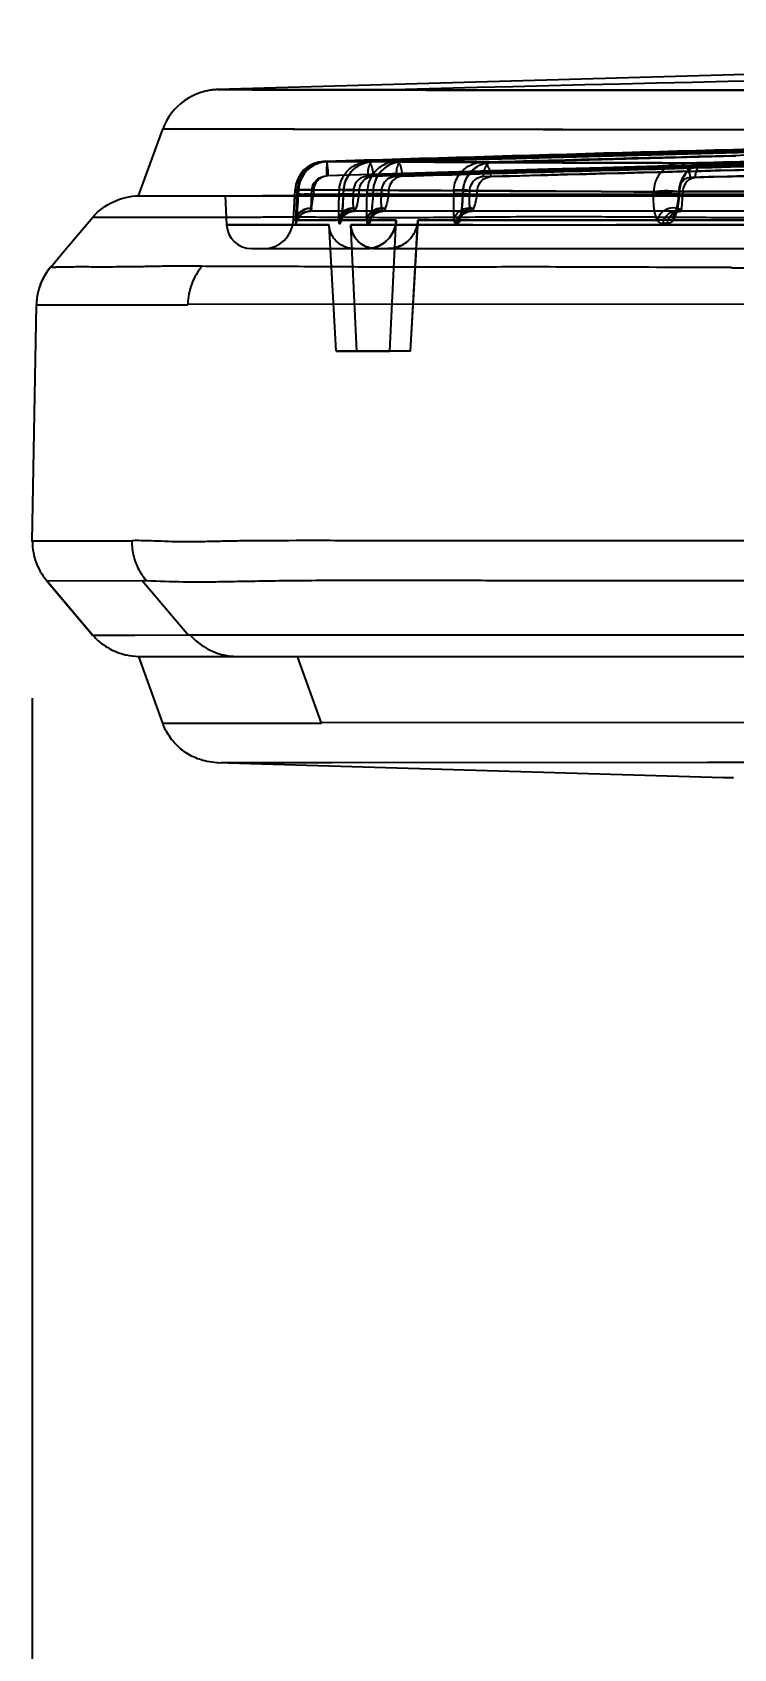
# Model space of a CAD drawing. Header units: millimetres. Extents: x 687 to 1107, y -116 to 478.
# Drawn here: x 924.93 to 927.74, y 371.65 to 378.12 of the extents above; entities that cross this region are included whole.
import ezdxf

# ---------------------------------------------------------------- set-up
doc = ezdxf.new("R2010")
doc.units = ezdxf.units.MM
doc.header["$LTSCALE"] = 0.1
doc.layers.add('DIM', color=3, linetype='Continuous')
doc.styles.get("Standard").update_dxf_attribs({"font": 'arial.ttf'})
doc.dimstyles.new('ISO-25', dxfattribs={"dimtxt": 2.5, "dimasz": 2.5, "dimexe": 1.25, "dimexo": 0.625, "dimtad": 1, "dimlfac": 5, "dimtxsty": 'Standard', "dimcen": 2.5, "dimadec": 0, "dimazin": 0, "dimtfac": 1, "dimtmove": 0, "dimatfit": 3, "dimfxl": 0, "dimarcsym": 0})

# ---------------------------------------------------------------- blocks, each defined once
blk = doc.blocks.new('*D59')
at = {"layer": 'Defpoints', "color": 0}
for p in [(924.9281, 376.0821), (964.4062, 376.0834), (964.4062, 366.3875)]:
    blk.add_point(p, dxfattribs=at)
at = {"layer": 'DIM', "color": 0, "lineweight": -2}
for p, q in [((924.9281, 375.4571), (924.9281, 365.1375)), ((964.4062, 375.4584), (964.4062, 365.1375)), ((927.4281, 366.3875), (961.9062, 366.3875))]:
    blk.add_line(p, q, dxfattribs=at)
at = {"layer": 'DIM', "color": 0}
for points in [[(927.4281, 366.8042), (927.4281, 365.9709), (924.9281, 366.3875)], [(961.9062, 366.8042), (961.9062, 365.9709), (964.4062, 366.3875)]]:
    blk.add_solid(points, dxfattribs=at)
at = {"layer": 'DIM', "color": 0, "insert": (944.6671, 368.289), "char_height": 2.5, "attachment_point": 5}
blk.add_mtext('197', dxfattribs=at)

msp = doc.modelspace()

# ---------------------------------------------------------------- linework, layer by layer
for p, q in [((926.0787, 377.8911), (925.6707, 377.8919)), ((926.166, 377.8909), (926.0787, 377.8911)), ((926.2771, 377.8907), (926.166, 377.8909)), ((925.3534, 377.4666), (925.4505, 377.7335)), ((928.2632, 377.6665), (926.0958, 377.6048)), ((926.0958, 377.6048), (926.0925, 377.6046)), ((926.0958, 377.6048), (926.0946, 377.6047)), ((926.2714, 377.6038), (926.0958, 377.6048)), ((926.0959, 377.6048), (926.1046, 377.6047)), ((926.109, 377.6047), (926.3834, 377.6032)), ((926.7273, 377.6011), (926.2896, 377.6037)), ((927.7432, 377.6263), (926.7653, 377.6009)), ((926.7655, 377.6009), (927.7434, 377.6264)), ((925.353, 377.4666), (926.1963, 377.4666)), ((925.3534, 377.4667), (925.6489, 377.4667)), ((925.3534, 377.4667), (925.679, 377.4667)), ((925.679, 377.4667), (925.8105, 377.4667)), ((925.6996, 377.4669), (925.7057, 377.3503)), ((925.8105, 377.4667), (927.8361, 377.4666)), ((963.4856, 377.4667), (925.8486, 377.4667)), ((925.9732, 377.3693), (925.9796, 377.4911)), ((925.9796, 377.4911), (925.9886, 377.4911)), ((925.9796, 377.4906), (926.1563, 377.4906)), ((925.9829, 377.3693), (925.9877, 377.4742)), ((925.992, 377.4762), (925.9855, 377.3693)), ((925.9877, 377.4742), (925.9886, 377.4911)), ((925.9877, 377.4741), (925.9886, 377.491)), ((925.9928, 377.4911), (925.9919, 377.4742)), ((926.2688, 377.491), (925.9928, 377.4895)), ((926.0459, 377.4731), (926.0426, 377.4166)), ((926.0456, 377.4166), (926.053, 377.4731)), ((926.0459, 377.4732), (926.0462, 377.4901)), ((926.0459, 377.4731), (940.3097, 377.4731)), ((926.0534, 377.49), (926.053, 377.4731)), ((926.053, 377.4731), (943.6161, 377.4731)), ((926.1563, 377.4901), (926.1555, 377.4742)), ((926.1733, 377.4742), (926.1742, 377.4901)), ((926.1734, 377.4742), (926.2128, 377.4731)), ((926.1737, 377.4742), (926.1746, 377.49)), ((926.1743, 377.49), (926.2134, 377.489)), ((926.1746, 377.49), (926.6148, 377.4874)), ((926.2134, 377.489), (926.2128, 377.4731)), ((926.236, 377.4731), (926.2363, 377.4891)), ((926.236, 377.4731), (942.5508, 377.4731)), ((926.2681, 377.4756), (926.2688, 377.4895)), ((926.2921, 377.4894), (926.2913, 377.4742)), ((926.2923, 377.4893), (926.2914, 377.4742)), ((926.2914, 377.4742), (926.326, 377.4731)), ((926.3265, 377.4883), (926.2923, 377.4893)), ((926.326, 377.4731), (926.3265, 377.4883)), ((926.3536, 377.4884), (926.3533, 377.4731)), ((926.6148, 377.4874), (926.6143, 377.4742)), ((926.6514, 377.4742), (926.6521, 377.4873)), ((926.6518, 377.4742), (926.6525, 377.4872)), ((926.677, 377.4731), (926.6518, 377.4742)), ((926.6525, 377.4872), (926.6775, 377.4862)), ((926.6736, 377.4755), (926.7082, 377.4731)), ((926.7084, 377.4864), (926.6753, 377.4887)), ((926.6775, 377.4862), (926.677, 377.4731)), ((926.7082, 377.4731), (926.7084, 377.4864)), ((927.5144, 377.4731), (927.5095, 377.4166)), ((927.5144, 377.483), (927.5144, 377.4731)), ((927.5153, 377.4843), (927.5148, 377.4742)), ((927.5175, 377.4742), (927.5148, 377.4742)), ((927.5148, 377.4742), (927.5323, 377.4731)), ((927.5327, 377.4832), (927.5153, 377.4843)), ((927.5153, 377.4843), (927.5181, 377.4842)), ((927.5181, 377.4842), (927.5175, 377.4742)), ((927.5271, 377.4166), (927.5323, 377.4731)), ((927.5323, 377.4731), (927.5327, 377.4832)), ((925.0582, 377.249), (925.1703, 377.3816)), ((943.5529, 377.4056), (926.0415, 377.4056)), ((926.0416, 377.4056), (926.0421, 377.4056)), ((926.0421, 377.4056), (926.0426, 377.4166)), ((926.2157, 377.4055), (926.2174, 377.4056)), ((927.5095, 377.4166), (927.5076, 377.4056)), ((927.5248, 377.4056), (927.5271, 377.4166)), ((927.7328, 377.3804), (927.8342, 377.3802)), ((925.7057, 377.3503), (926.116, 377.3508)), ((926.116, 377.3503), (925.7057, 377.3503)), ((926.1535, 377.3693), (925.9732, 377.3693)), ((925.9829, 377.3693), (925.9732, 377.3693)), ((925.9823, 377.3556), (925.9829, 377.3693)), ((925.983, 377.3556), (925.9823, 377.3556)), ((925.9855, 377.3693), (925.983, 377.3556)), ((925.9855, 377.3693), (926.2672, 377.3693)), ((926.1447, 376.8456), (926.116, 377.3504)), ((926.1447, 376.8455), (926.116, 377.3503)), ((926.156, 377.3556), (926.159, 377.3556)), ((926.3837, 377.3693), (926.1649, 377.3693)), ((926.2272, 376.8455), (926.203, 377.3505)), ((926.2272, 376.8456), (926.2031, 377.3503)), ((926.2031, 377.3503), (935.6619, 377.3503)), ((926.2748, 377.3556), (926.271, 377.3556)), ((926.2816, 377.3693), (926.3844, 377.3693)), ((926.3589, 376.8456), (926.3841, 377.3693)), ((926.3591, 376.8455), (926.3844, 377.3693)), ((926.4417, 376.8456), (926.4717, 377.3693)), ((926.4418, 376.8455), (926.4719, 377.3692)), ((926.6161, 377.3693), (926.4716, 377.3693)), ((926.472, 377.3692), (927.4293, 377.3691)), ((926.623, 377.3555), (926.6293, 377.3555)), ((929.7026, 377.3693), (926.6392, 377.3693)), ((927.4682, 377.3556), (927.4511, 377.3556)), ((927.4929, 377.3693), (931.466, 377.3693)), ((925.0017, 377.1822), (925.0582, 377.249)), ((925.8055, 377.2556), (926.2646, 377.2556)), ((926.3027, 377.2556), (935.669, 377.2556)), ((925.0016, 377.1821), (925.0018, 377.1825)), ((926.2695, 377.1819), (926.2608, 377.182)), ((924.9281, 376.0851), (924.9446, 377.0311)), ((924.9453, 377.0454), (924.9446, 377.0311)), ((924.9446, 377.0311), (925.0177, 377.0315)), ((924.9453, 377.0454), (924.9453, 377.0455)), ((925.0177, 377.0315), (925.5503, 377.0315)), ((929.9172, 377.0315), (925.5505, 377.0332)), ((926.4418, 376.8455), (926.1447, 376.8455)), ((926.1447, 376.8455), (926.3591, 376.8455)), ((925.3275, 376.0851), (924.9281, 376.0851)), ((927.8164, 376.0873), (927.2111, 376.0871)), ((924.9841, 375.9286), (924.9842, 375.9285)), ((924.9842, 375.9285), (924.9844, 375.9284)), ((924.9842, 375.9285), (925.1705, 375.7085)), ((924.9843, 375.9287), (925.171, 375.7083)), ((924.9844, 375.9284), (925.0269, 375.9263)), ((925.0269, 375.9263), (925.3681, 375.9277)), ((925.3681, 375.9277), (925.3842, 375.9278)), ((925.3681, 375.9277), (925.5526, 375.7092)), ((925.3388, 375.7086), (925.1705, 375.7085)), ((925.1705, 375.7085), (925.1705, 375.7085)), ((925.5526, 375.7092), (925.3388, 375.7086)), ((925.5605, 375.7094), (925.5524, 375.7094)), ((931.1512, 375.7096), (925.5604, 375.7096)), ((925.3524, 375.6246), (963.9821, 375.6246)), ((925.3524, 375.6245), (925.4497, 375.3572)), ((926.0857, 375.3572), (925.989, 375.6245)), ((925.4497, 375.3572), (925.5324, 375.3571)), ((925.5324, 375.3571), (926.0857, 375.3572)), ((928.7083, 375.3599), (926.0852, 375.3583)), ((925.6677, 375.1992), (925.6259, 375.2045)), ((925.6661, 375.1993), (927.695, 375.1399)), ((925.6677, 375.1992), (925.6834, 375.1993)), ((925.6834, 375.1993), (925.7304, 375.1994)), ((925.7304, 375.1994), (926.1255, 375.2001)), ((926.1255, 375.2001), (927.6298, 375.2017)), ((927.6298, 375.2017), (927.8418, 375.2018)), ((927.7345, 375.1388), (927.6949, 375.1399)), ((927.695, 375.1399), (927.7345, 375.1388))]:
    msp.add_line(p, q)
for points in [[(928.4894, 377.9726), (925.6695, 377.8919), (925.6675, 377.8918), (925.6648, 377.8917), (925.6615, 377.8915), (925.6577, 377.8913), (925.6536, 377.8909), (925.6492, 377.8904), (925.6446, 377.8898), (925.6399, 377.8891), (925.635, 377.8883), (925.63, 377.8873), (925.6249, 377.8862)], [(940.2184, 377.8694), (937.8725, 377.8479), (935.5239, 377.8173), (933.1728, 377.7778), (930.8192, 377.7291), (928.4632, 377.6715), (926.1046, 377.6047)], [(940.2459, 377.8695), (937.8974, 377.848), (935.5457, 377.8175), (933.191, 377.7779), (930.8333, 377.7292), (928.4726, 377.6715), (926.109, 377.6047)], [(940.5377, 377.8705), (938.3102, 377.8501), (936.0237, 377.8204), (933.6784, 377.7811), (931.2743, 377.732), (928.8113, 377.6729), (926.2896, 377.6037)], [(940.6991, 377.871), (938.5775, 377.8515), (936.3517, 377.8227), (934.0217, 377.7838), (931.5876, 377.7344), (929.0494, 377.6742), (926.407, 377.603)], [(941.6307, 377.8735), (939.5679, 377.8522), (937.3963, 377.8196), (935.1158, 377.7761), (932.7264, 377.7232), (930.2282, 377.6629), (927.6212, 377.5979)], [(926.109, 377.6047), (926.0914, 377.6028), (926.0742, 377.5983), (926.0578, 377.5912), (926.0427, 377.5819), (926.0291, 377.5704), (926.0173, 377.557), (926.0075, 377.5421), (926, 377.5259), (925.9951, 377.5087), (925.9928, 377.4911)], [(926.1046, 377.6047), (926.0952, 377.6041), (926.086, 377.6027), (926.0768, 377.6005), (926.0679, 377.5976)], [(926.2896, 377.6037), (926.2742, 377.6022), (926.2592, 377.5986), (926.2445, 377.593), (926.2306, 377.5854), (926.2177, 377.576), (926.206, 377.5649), (926.1957, 377.5522), (926.1872, 377.5381), (926.1806, 377.5228), (926.1762, 377.5067), (926.1742, 377.4901)], [(926.4071, 377.603), (926.3913, 377.6014), (926.3761, 377.5977), (926.3614, 377.5919), (926.3476, 377.5843), (926.3348, 377.5748), (926.3233, 377.5637), (926.3132, 377.5511), (926.3049, 377.5371), (926.2984, 377.522), (926.2942, 377.5059), (926.2921, 377.4894)], [(926.7654, 377.6009), (926.75, 377.5994), (926.7351, 377.5957), (926.7209, 377.5901), (926.7074, 377.5826), (926.6949, 377.5734), (926.6835, 377.5625), (926.6734, 377.55), (926.665, 377.536), (926.6585, 377.5207), (926.6542, 377.5043), (926.6521, 377.4873)], [(927.6212, 377.5979), (927.6071, 377.5965), (927.5932, 377.5929), (927.5799, 377.5874), (927.5673, 377.5799), (927.5555, 377.5706), (927.5448, 377.5597), (927.5354, 377.5471), (927.5276, 377.533), (927.5214, 377.5176), (927.5173, 377.5012), (927.5153, 377.4843)], [(925.9919, 377.4742), (925.991, 377.4583), (925.9902, 377.4428), (925.9893, 377.428), (925.9885, 377.4141), (925.9877, 377.4012), (925.9869, 377.3895), (925.9862, 377.3793), (925.9856, 377.3706)], [(926.1733, 377.4742), (926.1724, 377.4578), (926.1714, 377.4419), (926.1703, 377.4271), (926.1692, 377.4136), (926.168, 377.4014), (926.1669, 377.3908), (926.1659, 377.3818), (926.165, 377.3747)], [(926.2913, 377.4742), (926.2905, 377.4596), (926.2895, 377.4455), (926.2885, 377.4321), (926.2874, 377.4198), (926.2863, 377.4085), (926.2852, 377.3984), (926.2841, 377.3896), (926.2831, 377.3821), (926.2822, 377.3762)], [(926.6514, 377.4742), (926.6505, 377.4592), (926.6494, 377.4448), (926.6481, 377.4314), (926.6468, 377.4193), (926.6454, 377.4086), (926.6441, 377.3992), (926.6428, 377.3913), (926.6415, 377.3849), (926.6405, 377.3802)], [(927.5148, 377.4742), (927.5139, 377.462), (927.5125, 377.4503), (927.5109, 377.4394), (927.509, 377.4295), (927.5069, 377.4208), (927.5048, 377.4132), (927.5027, 377.4069), (927.5007, 377.4018), (927.4991, 377.3981), (927.4979, 377.3958)], [(925.9856, 377.3706), (925.9854, 377.3686), (925.9853, 377.3668), (925.9851, 377.3653), (925.9849, 377.364), (925.9848, 377.363), (925.9846, 377.3622), (925.9845, 377.3617), (925.9845, 377.3614), (925.9845, 377.3615), (925.9846, 377.3619), (925.9848, 377.3628), (925.9853, 377.3643), (925.986, 377.3665), (925.9872, 377.3694), (925.9887, 377.3728), (925.9907, 377.3764), (925.9932, 377.3801), (925.9961, 377.3839), (925.9993, 377.3875), (926.003, 377.391), (926.007, 377.3942), (926.0113, 377.397), (926.0159, 377.3995), (926.0208, 377.4016), (926.0259, 377.4033), (926.0311, 377.4045), (926.0365, 377.4053)], [(926.0198, 377.4015), (926.0251, 377.4033), (926.0305, 377.4046), (926.0361, 377.4053), (926.0416, 377.4056)], [(926.0365, 377.4053), (926.0393, 377.4055), (926.0421, 377.4056)], [(926.165, 377.3746), (926.1646, 377.3721), (926.1642, 377.3705), (926.164, 377.3696), (926.1641, 377.3698), (926.1644, 377.3709), (926.1654, 377.3731), (926.1672, 377.3765), (926.1697, 377.3806), (926.1732, 377.3851), (926.1775, 377.3896), (926.1823, 377.3936), (926.1877, 377.3973), (926.1937, 377.4004), (926.2004, 377.4029), (926.2077, 377.4047), (926.2157, 377.4055)], [(926.2822, 377.3762), (926.2818, 377.374), (926.2814, 377.3726), (926.2813, 377.3721), (926.2814, 377.3724), (926.2819, 377.3737), (926.283, 377.3759), (926.285, 377.3794), (926.2881, 377.3837), (926.2921, 377.3883), (926.2972, 377.3929), (926.3031, 377.397), (926.3097, 377.4004), (926.3171, 377.4032), (926.3252, 377.4049), (926.334, 377.4056)], [(926.6405, 377.3802), (926.64, 377.3784), (926.6398, 377.3777), (926.6399, 377.3779), (926.6404, 377.379), (926.6416, 377.3811), (926.6436, 377.3841), (926.6467, 377.3878), (926.651, 377.392), (926.6563, 377.396), (926.6627, 377.3997), (926.6701, 377.4027), (926.6783, 377.4047), (926.6875, 377.4056)], [(927.4979, 377.3958), (927.4975, 377.3952), (927.4983, 377.3961), (927.5004, 377.398), (927.5042, 377.4004), (927.5096, 377.4029), (927.5165, 377.4048), (927.5245, 377.4056)]]:
    msp.add_lwpolyline(points)
for centre, radius, start, end in [((925.6763, 377.652), 0.24, 91.74498, 160.04054), ((944.7351, -239.6211), 617.449, 90.4170255, 91.7289886), ((944.7194, -238.3424), 616.1704, 90.4180088, 91.7305396), ((926.0994, 377.4848), 0.12, 91.74921, 177.10724), ((925.5719, 406.8764), 29.4953, 270.26049, 270.46765), ((926.0415, 377.3456), 0.06, 89.8809, 170.40885), ((926.0422, 377.3456), 0.06, 90.12295, 170.40893), ((925.8056, 377.3556), 0.1, 182.9805, 269.90613), ((925.8534, 377.3756), 0.12, 269.92463, 356.98289), ((925.1848, 377.0267), 0.2403, 139.69213, 159.34781), ((925.1848, 377.0268), 0.2403, 139.60048, 159.21185), ((927.9776, 455.5365), 78.3574, 269.816426, 269.988306), ((925.1854, 377.0268), 0.2408, 172.27917, 175.54019), ((925.1854, 377.0267), 0.2408, 172.43657, 175.54259), ((925.1853, 377.0267), 0.2407, 165.88032, 172.43967), ((925.1854, 377.0268), 0.2408, 159.25294, 172.26646), ((925.1844, 377.0269), 0.2398, 159.36075, 165.86776), ((925.3624, 375.8847), 0.2611, 237.53639, 253.2635)]:
    msp.add_arc(centre, radius, start, end)
for points, knots in [([(926.277, 377.8907), (929.3414, 377.9675), (935.4713, 378.0827), (944.6676, 378.1402), (953.8638, 378.0826), (959.9937, 377.9675), (963.0581, 377.8907)], [0, 0, 0, 0, 0.25, 0.5, 0.75, 1, 1, 1, 1]), ([(925.669, 377.8919), (925.6695, 377.8919), (925.6714, 377.8919), (925.6759, 377.8919), (925.6833, 377.8919), (925.6991, 377.8918), (925.7262, 377.8918), (925.7894, 377.8917), (925.8978, 377.8914), (926.0257, 377.8912), (926.1515, 377.891), (926.2646, 377.8908), (926.3965, 377.8905), (926.5589, 377.8902), (926.769, 377.89), (926.9825, 377.8898), (927.1923, 377.8896), (927.3849, 377.8895), (927.6046, 377.8894), (927.958, 377.8893), (928.48, 377.8891), (929.1976, 377.889), (930.03, 377.8891), (930.963, 377.8892), (931.977, 377.8894), (933.4349, 377.8895), (934.9409, 377.8898), (936.4822, 377.89), (937.6646, 377.8902), (938.8564, 377.8903), (940.0552, 377.8901), (941.2604, 377.8898), (942.432, 377.8892), (943.5681, 377.8885), (944.3006, 377.8881), (944.667, 377.8881)], [0, 0, 0, 0, 0.000078, 0.000312, 0.000702, 0.001247, 0.002806, 0.004989, 0.011227, 0.019924, 0.025187, 0.031083, 0.037783, 0.046023, 0.056721, 0.070956, 0.07975, 0.089844, 0.10137, 0.114443, 0.145647, 0.183798, 0.227763, 0.277088, 0.331133, 0.387887, 0.507311, 0.568943, 0.631279, 0.694023, 0.75713, 0.820596, 0.884336, 0.942135, 1, 1, 1, 1]), ([(926.1046, 377.6047), (927.676, 377.6522), (930.8155, 377.7351), (935.5203, 377.8233), (938.6535, 377.858), (940.2184, 377.8694)], [0, 0, 0, 0, 0.334098, 0.667429, 1, 1, 1, 1]), ([(940.246, 377.8695), (938.6792, 377.8582), (935.5414, 377.8234), (930.829, 377.7352), (927.6836, 377.6522), (926.109, 377.6047)], [0, 0, 0, 0, 0.332429, 0.665762, 1, 1, 1, 1]), ([(940.4297, 377.8701), (938.7666, 377.858), (935.5302, 377.8204), (930.8107, 377.728), (927.7545, 377.6472), (926.2714, 377.6038)], [0, 0, 0, 0, 0.352331, 0.685663, 1, 1, 1, 1]), ([(944.6672, 377.8889), (944.5475, 377.8889), (944.3085, 377.8889), (943.9492, 377.8891), (943.5894, 377.8892), (943.2318, 377.8894), (942.8796, 377.8896), (942.5311, 377.8897), (942.1782, 377.8898), (941.8095, 377.89), (941.4135, 377.8901), (940.9786, 377.8901), (940.494, 377.8902), (939.9502, 377.8902), (939.338, 377.8903), (938.65, 377.8902), (937.88, 377.8902), (937.0192, 377.8901), (936.0581, 377.89), (935.0077, 377.8898), (933.9311, 377.8897), (932.9105, 377.8895), (932.004, 377.8893), (931.2123, 377.8892), (930.5123, 377.8891), (929.8847, 377.8891), (929.3199, 377.8891), (928.8125, 377.8891), (928.3564, 377.8892), (927.9442, 377.8893), (927.57, 377.8895), (927.233, 377.8896), (926.9363, 377.8898), (926.682, 377.8901), (926.4674, 377.8904), (926.3366, 377.8906), (926.277, 377.8907)], [0, 0, 0, 0, 0.019536, 0.038982, 0.058621, 0.078223, 0.09732, 0.11608, 0.135062, 0.154893, 0.176221, 0.199673, 0.22584, 0.25526, 0.288397, 0.325695, 0.367502, 0.413999, 0.466116, 0.524291, 0.585359, 0.641741, 0.690769, 0.733236, 0.770895, 0.804967, 0.835605, 0.86304, 0.887734, 0.910011, 0.930285, 0.948779, 0.964986, 0.978676, 0.99027, 1, 1, 1, 1]), ([(926.2896, 377.6037), (927.78, 377.6471), (930.8534, 377.728), (935.6028, 377.8207), (938.8619, 377.8584), (940.5377, 377.8705)], [0, 0, 0, 0, 0.313872, 0.647204, 1, 1, 1, 1]), ([(926.3834, 377.6032), (927.848, 377.6451), (930.8883, 377.7251), (935.6157, 377.8194), (938.8786, 377.8582), (940.5656, 377.8706)], [0, 0, 0, 0, 0.309886, 0.643216, 1, 1, 1, 1]), ([(940.6991, 377.871), (938.9966, 377.8587), (935.7059, 377.8199), (930.9419, 377.7251), (927.8806, 377.6449), (926.4071, 377.603)], [0, 0, 0, 0, 0.357311, 0.690642, 1, 1, 1, 1]), ([(940.9297, 377.8716), (939.197, 377.8587), (935.886, 377.8165), (931.152, 377.7167), (928.1507, 377.6388), (926.7273, 377.6011)], [0, 0, 0, 0, 0.365951, 0.699282, 1, 1, 1, 1]), ([(927.5179, 377.5981), (927.8904, 377.6075), (928.6359, 377.6262), (929.7986, 377.6555), (931.0064, 377.6856), (932.3041, 377.7173), (933.6473, 377.7487), (935.081, 377.78), (936.5605, 377.8091), (938.1308, 377.8357), (939.7465, 377.8577), (940.8538, 377.8686), (941.4075, 377.873)], [0, 0, 0, 0, 0.08048, 0.161025, 0.251157, 0.341392, 0.441323, 0.541288, 0.651081, 0.760873, 0.880434, 1, 1, 1, 1]), ([(941.6309, 377.8735), (941.0693, 377.8692), (939.9463, 377.8583), (938.3091, 377.8361), (936.7191, 377.8093), (935.2238, 377.78), (933.7761, 377.7484), (932.4229, 377.7169), (931.1172, 377.6852), (929.9051, 377.6551), (928.74, 377.6259), (927.9943, 377.6073), (927.6216, 377.598)], [0, 0, 0, 0, 0.120226, 0.240446, 0.350569, 0.460687, 0.560657, 0.660585, 0.75049, 0.840289, 0.920178, 1, 1, 1, 1]), ([(940.5178, 377.8127), (938.9346, 377.8004), (935.7682, 377.7642), (931.0188, 377.6753), (927.853, 377.5929), (926.2701, 377.5459)], [0, 0, 0, 0, 0.333299, 0.666632, 1, 1, 1, 1]), ([(926.294, 377.5459), (927.8664, 377.592), (931.0117, 377.6755), (935.7305, 377.7633), (938.8768, 377.8007), (940.4501, 377.8122)], [0, 0, 0, 0, 0.33331, 0.666643, 1, 1, 1, 1]), ([(926.3838, 377.5451), (927.9713, 377.5902), (931.1464, 377.6745), (935.9097, 377.7621), (939.0852, 377.8016), (940.673, 377.8131)], [0, 0, 0, 0, 0.333376, 0.666709, 1, 1, 1, 1]), ([(940.5914, 377.8128), (939.0154, 377.7998), (935.8635, 377.7628), (931.1364, 377.6736), (927.9856, 377.5919), (926.4104, 377.5454)], [0, 0, 0, 0, 0.333361, 0.666693, 1, 1, 1, 1]), ([(941.0767, 377.8146), (939.54, 377.8023), (936.4093, 377.7649), (931.6279, 377.6673), (928.3832, 377.5879), (926.7323, 377.5433)], [0, 0, 0, 0, 0.321332, 0.654668, 1, 1, 1, 1]), ([(926.7633, 377.5436), (928.3972, 377.5881), (931.609, 377.6674), (936.3428, 377.7644), (939.4428, 377.8017), (940.9647, 377.814)], [0, 0, 0, 0, 0.34523, 0.678556, 1, 1, 1, 1]), ([(941.4504, 377.8153), (939.9581, 377.8018), (936.9226, 377.7626), (932.2931, 377.659), (929.1558, 377.5826), (927.5615, 377.5405)], [0, 0, 0, 0, 0.322266, 0.655589, 1, 1, 1, 1]), ([(927.5801, 377.5403), (929.1888, 377.5826), (932.3539, 377.6593), (937.0232, 377.7633), (940.0842, 377.8025), (941.5885, 377.8158)], [0, 0, 0, 0, 0.344551, 0.677897, 1, 1, 1, 1]), ([(935.6664, 377.7319), (935.5253, 377.7319), (934.6185, 377.7317), (933.3465, 377.7315), (931.8667, 377.7314), (930.5485, 377.7311), (929.3484, 377.731), (928.2951, 377.7311), (927.7615, 377.7312), (927.4007, 377.7314), (927.177, 377.7315), (926.9814, 377.7316), (926.7689, 377.7318), (926.5531, 377.732), (926.3414, 377.7322), (926.1783, 377.7325), (926.0461, 377.7328), (925.933, 377.733), (925.8073, 377.7332), (925.6795, 377.7334), (925.5711, 377.7337), (925.5079, 377.7338), (925.4808, 377.7339), (925.465, 377.7339), (925.4576, 377.7339), (925.4532, 377.7339), (925.4512, 377.7339), (925.4507, 377.7339)], [0, 0, 0, 0, 0.041433, 0.266299, 0.373546, 0.475987, 0.653428, 0.725969, 0.785302, 0.810109, 0.831931, 0.850995, 0.867566, 0.894325, 0.914364, 0.929748, 0.942222, 0.953184, 0.962963, 0.979128, 0.990725, 0.994785, 0.997682, 0.998696, 0.99942, 0.999854, 1, 1, 1, 1]), ([(944.6674, 377.731), (944.2984, 377.7311), (943.5603, 377.7314), (942.4156, 377.7321), (941.235, 377.7324), (940.0204, 377.7324), (938.8113, 377.7324), (937.6084, 377.7322), (936.4142, 377.7321), (934.8578, 377.7318), (933.3353, 377.7316), (931.8584, 377.7314), (930.8259, 377.7312), (929.8738, 377.7311), (929.1418, 377.7311), (928.6106, 377.7311), (928.162, 377.7312), (927.6835, 377.7313), (927.2018, 377.7315), (926.8304, 377.7318), (926.5487, 377.732), (926.3358, 377.7323), (926.1716, 377.7326), (926.0386, 377.7328), (925.9249, 377.7331), (925.8244, 377.7333), (925.7358, 377.7334), (925.6593, 377.7336), (925.595, 377.7337), (925.5494, 377.7338), (925.5194, 377.7339), (925.5019, 377.7339), (925.487, 377.7339), (925.4749, 377.734), (925.4664, 377.734), (925.4609, 377.734), (925.4577, 377.734), (925.4552, 377.734), (925.4532, 377.734), (925.4519, 377.734), (925.4512, 377.734), (925.4509, 377.734)], [0, 0, 0, 0, 0.057607, 0.115228, 0.178703, 0.241924, 0.304839, 0.367458, 0.429728, 0.491263, 0.61044, 0.667409, 0.721845, 0.771629, 0.816039, 0.836117, 0.854566, 0.886075, 0.910809, 0.929771, 0.94406, 0.954784, 0.963015, 0.969685, 0.975546, 0.98077, 0.985379, 0.989366, 0.992719, 0.995425, 0.996484, 0.997396, 0.998166, 0.998796, 0.999291, 0.999489, 0.999655, 0.999788, 0.99989, 0.99996, 1, 1, 1, 1]), ([(926.1046, 377.6047), (926.085, 377.6041), (926.0456, 377.5925), (926.0021, 377.5499), (925.9896, 377.5107), (925.9886, 377.4911)], [0, 0, 0, 0, 0.333826, 0.665004, 1, 1, 1, 1]), ([(925.9928, 377.491), (925.9938, 377.5108), (926.0064, 377.5501), (926.0501, 377.5926), (926.0895, 377.6041), (926.109, 377.6047)], [0, 0, 0, 0, 0.335478, 0.66899, 1, 1, 1, 1]), ([(926.1046, 377.6047), (926.1074, 377.6048), (926.1073, 377.5898), (926.1111, 377.5749), (926.1113, 377.5566), (926.1116, 377.5469)], [0, 0, 0, 0, 0.14072, 0.502851, 1, 1, 1, 1]), ([(926.109, 377.6047), (926.1062, 377.6046), (926.1073, 377.5897), (926.1044, 377.5747), (926.1052, 377.5565), (926.1055, 377.5468)], [0, 0, 0, 0, 0.14135, 0.502247, 1, 1, 1, 1]), ([(926.1563, 377.4901), (926.1573, 377.5099), (926.1696, 377.5492), (926.213, 377.5916), (926.2521, 377.6032), (926.2714, 377.6038)], [0, 0, 0, 0, 0.337435, 0.669841, 1, 1, 1, 1]), ([(926.1743, 377.49), (926.1753, 377.5095), (926.1872, 377.5485), (926.2303, 377.5916), (926.2699, 377.6031), (926.2896, 377.6037)], [0, 0, 0, 0, 0.331807, 0.664162, 1, 1, 1, 1]), ([(926.3834, 377.6032), (926.3639, 377.6026), (926.3248, 377.5907), (926.2817, 377.5481), (926.2698, 377.509), (926.2688, 377.4895)], [0, 0, 0, 0, 0.333042, 0.666255, 1, 1, 1, 1]), ([(926.2896, 377.6037), (926.2854, 377.6036), (926.2764, 377.5929), (926.2717, 377.5729), (926.2701, 377.5556), (926.2702, 377.5459)], [0, 0, 0, 0, 0.19973, 0.546861, 1, 1, 1, 1]), ([(926.2939, 377.5459), (926.2935, 377.5558), (926.2911, 377.5734), (926.2853, 377.5935), (926.2757, 377.6039), (926.2714, 377.6038)], [0, 0, 0, 0, 0.455977, 0.80281, 1, 1, 1, 1]), ([(926.4072, 377.603), (926.3878, 377.6025), (926.3483, 377.5911), (926.3052, 377.5481), (926.2933, 377.5088), (926.2923, 377.4893)], [0, 0, 0, 0, 0.330731, 0.667368, 1, 1, 1, 1]), ([(926.4103, 377.5454), (926.4099, 377.5551), (926.4073, 377.5724), (926.3999, 377.5935), (926.3885, 377.6033), (926.3834, 377.6032)], [0, 0, 0, 0, 0.43062, 0.770148, 1, 1, 1, 1]), ([(926.4071, 377.603), (926.4022, 377.6029), (926.3914, 377.5933), (926.385, 377.5722), (926.3836, 377.5548), (926.3839, 377.5451)], [0, 0, 0, 0, 0.221124, 0.562204, 1, 1, 1, 1]), ([(926.4072, 377.603), (926.433, 377.6029), (926.4875, 377.6025), (926.5746, 377.602), (926.6729, 377.6014), (926.7857, 377.6008), (926.9194, 377.6001), (927.0817, 377.5994), (927.2403, 377.5988), (927.3898, 377.5984), (927.4736, 377.5982), (927.5179, 377.5981)], [0, 0, 0, 0, 0.069785, 0.147062, 0.235309, 0.335321, 0.451742, 0.596301, 0.773802, 0.880168, 1, 1, 1, 1]), ([(926.6146, 377.4874), (926.6156, 377.5073), (926.6271, 377.5467), (926.67, 377.5889), (926.7083, 377.6007), (926.7273, 377.6011)], [0, 0, 0, 0, 0.342655, 0.672548, 1, 1, 1, 1]), ([(926.6525, 377.4872), (926.6535, 377.5063), (926.6652, 377.5448), (926.7065, 377.5887), (926.746, 377.6004), (926.7655, 377.6009)], [0, 0, 0, 0, 0.329281, 0.663642, 1, 1, 1, 1]), ([(926.7273, 377.6011), (926.7334, 377.6013), (926.7473, 377.594), (926.7592, 377.5721), (926.7627, 377.5538), (926.7631, 377.5435)], [0, 0, 0, 0, 0.24983, 0.577038, 1, 1, 1, 1]), ([(926.7655, 377.6009), (926.7593, 377.6008), (926.7456, 377.5929), (926.7351, 377.5708), (926.7325, 377.553), (926.7325, 377.5433)], [0, 0, 0, 0, 0.259004, 0.592803, 1, 1, 1, 1]), ([(929.7409, 377.5964), (929.6232, 377.5964), (929.3961, 377.5964), (929.0621, 377.5965), (928.7489, 377.5967), (928.3826, 377.5969), (928.0555, 377.5972), (927.7654, 377.5976), (927.54, 377.5981), (927.3081, 377.5986), (927.1066, 377.5993), (926.9773, 377.5998), (926.8993, 377.6002), (926.8299, 377.6006), (926.7863, 377.6008), (926.7655, 377.6009)], [0, 0, 0, 0, 0.11862, 0.228981, 0.33683, 0.434337, 0.598394, 0.666618, 0.726803, 0.82566, 0.900435, 0.930008, 0.955992, 0.979089, 1, 1, 1, 1]), ([(927.5179, 377.5981), (927.5041, 377.5978), (927.4766, 377.5904), (927.4429, 377.564), (927.4201, 377.5262), (927.4148, 377.4964), (927.4145, 377.4813)], [0, 0, 0, 0, 0.24165, 0.481712, 0.735457, 1, 1, 1, 1]), ([(927.5613, 377.5405), (927.5609, 377.5503), (927.557, 377.5687), (927.5421, 377.5912), (927.5256, 377.5982), (927.5179, 377.5981)], [0, 0, 0, 0, 0.374702, 0.703471, 1, 1, 1, 1]), ([(927.6216, 377.5979), (927.604, 377.5975), (927.5671, 377.5854), (927.5293, 377.5416), (927.5191, 377.5035), (927.5181, 377.4843)], [0, 0, 0, 0, 0.316573, 0.654802, 1, 1, 1, 1]), ([(927.6216, 377.5979), (927.6144, 377.5979), (927.5988, 377.5914), (927.584, 377.5692), (927.5804, 377.5504), (927.5803, 377.5402)], [0, 0, 0, 0, 0.279153, 0.603544, 1, 1, 1, 1]), ([(927.6216, 377.598), (927.8403, 377.5975), (928.3422, 377.5969), (929.2201, 377.5964), (930.2871, 377.5964), (931.0711, 377.5966), (931.479, 377.5967)], [0, 0, 0, 0, 0.170114, 0.390298, 0.682754, 1, 1, 1, 1]), ([(926.046, 377.4894), (926.0476, 377.4997), (926.054, 377.5195), (926.0762, 377.5412), (926.0958, 377.5463), (926.1055, 377.5468)], [0, 0, 0, 0, 0.350663, 0.67397, 1, 1, 1, 1]), ([(926.1117, 377.5469), (926.1018, 377.5461), (926.0822, 377.5411), (926.0598, 377.5192), (926.0544, 377.4991), (926.0532, 377.4888)], [0, 0, 0, 0, 0.331102, 0.650322, 1, 1, 1, 1]), ([(926.2701, 377.5459), (926.2604, 377.545), (926.2411, 377.5397), (926.2194, 377.5178), (926.2141, 377.4981), (926.2131, 377.488)], [0, 0, 0, 0, 0.332358, 0.653863, 1, 1, 1, 1]), ([(926.2362, 377.4877), (926.2373, 377.4981), (926.2426, 377.518), (926.2646, 377.5402), (926.2842, 377.5452), (926.294, 377.5459)], [0, 0, 0, 0, 0.348904, 0.667502, 1, 1, 1, 1]), ([(926.3262, 377.4874), (926.3272, 377.4976), (926.3326, 377.5174), (926.3544, 377.5395), (926.374, 377.5445), (926.3838, 377.5451)], [0, 0, 0, 0, 0.345869, 0.667872, 1, 1, 1, 1]), ([(926.4104, 377.5454), (926.4007, 377.5446), (926.3813, 377.5394), (926.3597, 377.5172), (926.3546, 377.4974), (926.3535, 377.4871)], [0, 0, 0, 0, 0.330373, 0.650888, 1, 1, 1, 1]), ([(926.7323, 377.5433), (926.7227, 377.5424), (926.7036, 377.5369), (926.6831, 377.5147), (926.678, 377.4953), (926.6772, 377.4855)], [0, 0, 0, 0, 0.332895, 0.658162, 1, 1, 1, 1]), ([(926.7083, 377.4852), (926.7091, 377.4951), (926.714, 377.5146), (926.7345, 377.5371), (926.7536, 377.5426), (926.7633, 377.5436)], [0, 0, 0, 0, 0.344915, 0.665923, 1, 1, 1, 1]), ([(927.5615, 377.5405), (927.5531, 377.5396), (927.5358, 377.5337), (927.5188, 377.5109), (927.515, 377.4922), (927.5144, 377.4824)], [0, 0, 0, 0, 0.311923, 0.636676, 1, 1, 1, 1]), ([(927.5325, 377.4826), (927.5333, 377.4924), (927.5375, 377.511), (927.5546, 377.5334), (927.5718, 377.5394), (927.5801, 377.5403)], [0, 0, 0, 0, 0.364328, 0.689681, 1, 1, 1, 1]), ([(925.9877, 377.4742), (925.9887, 377.4769), (926.0036, 377.4724), (926.0217, 377.4761), (926.0418, 377.4737), (926.053, 377.4731)], [0, 0, 0, 0, 0.135533, 0.488316, 1, 1, 1, 1]), ([(925.9886, 377.4911), (925.9894, 377.4938), (926.0048, 377.4892), (926.0223, 377.493), (926.0425, 377.4906), (926.0534, 377.49)], [0, 0, 0, 0, 0.133609, 0.495829, 1, 1, 1, 1]), ([(925.9919, 377.4742), (925.9911, 377.4762), (926.0068, 377.4725), (926.0183, 377.4756), (926.0365, 377.4736), (926.0459, 377.4732)], [0, 0, 0, 0, 0.122389, 0.47803, 1, 1, 1, 1]), ([(926.0462, 377.4901), (926.0372, 377.4905), (926.0195, 377.4924), (926.0082, 377.4893), (925.992, 377.4933), (925.9928, 377.491)], [0, 0, 0, 0, 0.502236, 0.867162, 1, 1, 1, 1]), ([(926.1555, 377.4742), (926.1548, 377.4607), (926.1538, 377.4352), (926.153, 377.4002), (926.1531, 377.3787), (926.1535, 377.3693)], [0, 0, 0, 0, 0.384724, 0.730953, 1, 1, 1, 1]), ([(926.1555, 377.4742), (926.1573, 377.4759), (926.1671, 377.4744), (926.1832, 377.4761), (926.2081, 377.4746), (926.2264, 377.4738), (926.236, 377.4731)], [0, 0, 0, 0, 0.092513, 0.315244, 0.640593, 1, 1, 1, 1]), ([(926.2363, 377.4891), (926.2275, 377.4897), (926.2104, 377.4905), (926.1862, 377.492), (926.1693, 377.4903), (926.1584, 377.492), (926.1563, 377.4901)], [0, 0, 0, 0, 0.329281, 0.645763, 0.892226, 1, 1, 1, 1]), ([(926.1649, 377.3693), (926.1662, 377.3786), (926.1685, 377.4), (926.1714, 377.435), (926.173, 377.4607), (926.1737, 377.4742)], [0, 0, 0, 0, 0.267464, 0.614621, 1, 1, 1, 1]), ([(926.2128, 377.4731), (926.2122, 377.4659), (926.2112, 377.4522), (926.2113, 377.4334), (926.2122, 377.4218), (926.2132, 377.4166)], [0, 0, 0, 0, 0.385777, 0.723359, 1, 1, 1, 1]), ([(926.2244, 377.4166), (926.2264, 377.4216), (926.2295, 377.4332), (926.2332, 377.4521), (926.2351, 377.4659), (926.236, 377.4731)], [0, 0, 0, 0, 0.276893, 0.622969, 1, 1, 1, 1]), ([(926.2672, 377.3693), (926.2666, 377.3787), (926.2661, 377.4004), (926.2665, 377.4358), (926.2675, 377.4618), (926.2681, 377.4756)], [0, 0, 0, 0, 0.267562, 0.610726, 1, 1, 1, 1]), ([(926.3533, 377.4731), (926.3443, 377.4738), (926.3264, 377.4747), (926.3008, 377.4762), (926.2824, 377.4745), (926.2705, 377.4763), (926.2681, 377.4742)], [0, 0, 0, 0, 0.318246, 0.633111, 0.885477, 1, 1, 1, 1]), ([(926.2688, 377.4895), (926.271, 377.4912), (926.2813, 377.4901), (926.299, 377.4915), (926.3249, 377.4901), (926.3438, 377.4892), (926.3536, 377.4884)], [0, 0, 0, 0, 0.098535, 0.326202, 0.652256, 1, 1, 1, 1]), ([(926.2914, 377.4742), (926.2908, 377.461), (926.2891, 377.4358), (926.286, 377.4008), (926.2832, 377.379), (926.2816, 377.3693)], [0, 0, 0, 0, 0.374918, 0.720481, 1, 1, 1, 1]), ([(927.4144, 377.4813), (927.2751, 377.4827), (927.0381, 377.4851), (926.7275, 377.4871), (926.4928, 377.4879), (926.3557, 377.4888), (926.2923, 377.4893)], [0, 0, 0, 0, 0.372534, 0.633603, 0.830444, 1, 1, 1, 1]), ([(926.3276, 377.4166), (926.3263, 377.4219), (926.3249, 377.4335), (926.3245, 377.4524), (926.3254, 377.4659), (926.326, 377.4731)], [0, 0, 0, 0, 0.285021, 0.617345, 1, 1, 1, 1]), ([(926.3533, 377.4731), (926.3523, 377.4658), (926.3505, 377.4522), (926.3465, 377.4333), (926.3429, 377.4218), (926.3406, 377.4166)], [0, 0, 0, 0, 0.382736, 0.706095, 1, 1, 1, 1]), ([(926.6143, 377.4742), (926.6137, 377.4609), (926.613, 377.4359), (926.6133, 377.4009), (926.6149, 377.3792), (926.6161, 377.3693)], [0, 0, 0, 0, 0.379613, 0.714654, 1, 1, 1, 1]), ([(926.6141, 377.4742), (926.6169, 377.4759), (926.6279, 377.4755), (926.6473, 377.4767), (926.6641, 377.4759), (926.6736, 377.4755)], [0, 0, 0, 0, 0.165283, 0.519795, 1, 1, 1, 1]), ([(926.6753, 377.4887), (926.6658, 377.4891), (926.6488, 377.49), (926.6292, 377.4886), (926.6176, 377.4893), (926.6146, 377.4874)], [0, 0, 0, 0, 0.471312, 0.82725, 1, 1, 1, 1]), ([(926.6392, 377.3693), (926.6415, 377.3789), (926.6453, 377.4005), (926.6492, 377.4355), (926.651, 377.4608), (926.6518, 377.4742)], [0, 0, 0, 0, 0.281053, 0.619646, 1, 1, 1, 1]), ([(926.6525, 377.4872), (926.673, 377.4871), (926.7163, 377.4869), (926.7851, 377.4865), (926.8624, 377.4861), (926.9916, 377.4856), (927.1939, 377.4849), (927.4274, 377.4844), (927.6547, 377.4839), (927.9478, 377.4835), (928.2787, 377.4832), (928.6495, 377.483), (928.9681, 377.4828), (929.3098, 377.4827), (929.5432, 377.4827), (929.6642, 377.4827)], [0, 0, 0, 0, 0.020484, 0.043111, 0.068558, 0.097502, 0.171748, 0.270099, 0.330072, 0.398146, 0.562109, 0.659633, 0.767517, 0.879511, 1, 1, 1, 1]), ([(926.677, 377.4731), (926.6765, 377.4657), (926.6757, 377.4521), (926.6767, 377.4332), (926.6786, 377.4218), (926.6802, 377.4166)], [0, 0, 0, 0, 0.393342, 0.716496, 1, 1, 1, 1]), ([(926.6941, 377.4166), (926.6967, 377.4217), (926.7008, 377.433), (926.7053, 377.452), (926.7071, 377.4656), (926.7081, 377.4731)], [0, 0, 0, 0, 0.293185, 0.612248, 1, 1, 1, 1]), ([(927.4293, 377.3691), (927.4251, 377.3786), (927.4187, 377.4001), (927.4141, 377.4379), (927.414, 377.4657), (927.4144, 377.4813)], [0, 0, 0, 0, 0.270757, 0.588032, 1, 1, 1, 1]), ([(927.5144, 377.483), (927.5057, 377.4842), (927.4871, 377.4857), (927.4593, 377.4871), (927.4348, 377.4848), (927.4199, 377.4834), (927.4146, 377.4814)], [0, 0, 0, 0, 0.262519, 0.559788, 0.829065, 1, 1, 1, 1]), ([(927.5144, 377.4731), (927.5055, 377.4735), (927.4866, 377.4748), (927.4584, 377.4752), (927.4342, 377.4796), (927.4199, 377.481), (927.4146, 377.4814)], [0, 0, 0, 0, 0.264645, 0.569921, 0.840361, 1, 1, 1, 1]), ([(927.5175, 377.4742), (927.5168, 377.4608), (927.5142, 377.4353), (927.5064, 377.3998), (927.4979, 377.3785), (927.4929, 377.3693)], [0, 0, 0, 0, 0.370111, 0.708778, 1, 1, 1, 1]), ([(931.4188, 377.4831), (931.1931, 377.483), (930.758, 377.4828), (930.1261, 377.4827), (929.5414, 377.4827), (929.0845, 377.4828), (928.7487, 377.4829), (928.4572, 377.4831), (928.1393, 377.4833), (927.8068, 377.4837), (927.6085, 377.4841), (927.5181, 377.4843)], [0, 0, 0, 0, 0.173573, 0.334591, 0.486005, 0.623291, 0.686038, 0.744267, 0.847453, 0.930514, 1, 1, 1, 1]), ([(925.1703, 377.3816), (925.1714, 377.3817), (925.1747, 377.3817), (925.1812, 377.3818), (925.1912, 377.3819), (925.2049, 377.3818), (925.2226, 377.3817), (925.255, 377.3816), (925.3069, 377.3819), (925.3825, 377.3822), (925.4754, 377.3819), (925.5852, 377.3813), (925.6639, 377.3812), (925.706, 377.3814)], [0, 0, 0, 0, 0.006249, 0.018389, 0.036888, 0.062222, 0.094965, 0.135769, 0.243626, 0.385534, 0.559191, 0.764056, 1, 1, 1, 1]), ([(925.8127, 377.3821), (925.8381, 377.3822), (925.8923, 377.3825), (925.9793, 377.3826), (926.079, 377.3822), (926.1499, 377.3818), (926.188, 377.3816)], [0, 0, 0, 0, 0.203554, 0.432918, 0.695521, 1, 1, 1, 1]), ([(926.0456, 377.4166), (926.0356, 377.4171), (926.0157, 377.4139), (925.9913, 377.397), (925.9835, 377.3785), (925.9829, 377.3693)], [0, 0, 0, 0, 0.350761, 0.677414, 1, 1, 1, 1]), ([(926.0426, 377.4166), (926.0331, 377.4165), (926.0146, 377.4124), (925.9925, 377.3954), (925.9859, 377.3779), (925.9855, 377.3693)], [0, 0, 0, 0, 0.352975, 0.678288, 1, 1, 1, 1]), ([(926.0456, 377.4166), (926.0452, 377.4146), (926.0446, 377.411), (926.0429, 377.4079), (926.0421, 377.4056), (926.0416, 377.4056)], [0, 0, 0, 0, 0.528711, 0.869181, 1, 1, 1, 1]), ([(926.2244, 377.4166), (926.2133, 377.4183), (926.1908, 377.4163), (926.1633, 377.3987), (926.1543, 377.379), (926.1535, 377.3693)], [0, 0, 0, 0, 0.356498, 0.690144, 1, 1, 1, 1]), ([(926.2156, 377.4056), (926.2063, 377.4056), (926.1873, 377.4013), (926.1652, 377.3827), (926.1576, 377.3647), (926.156, 377.3556)], [0, 0, 0, 0, 0.333626, 0.667077, 1, 1, 1, 1]), ([(926.2174, 377.4056), (926.2082, 377.4055), (926.1896, 377.4009), (926.1679, 377.3823), (926.1605, 377.3646), (926.159, 377.3556)], [0, 0, 0, 0, 0.333058, 0.666004, 1, 1, 1, 1]), ([(926.2132, 377.4166), (926.2045, 377.4156), (926.188, 377.4103), (926.1694, 377.3929), (926.1647, 377.3769), (926.1645, 377.3693)], [0, 0, 0, 0, 0.357459, 0.687705, 1, 1, 1, 1]), ([(926.188, 377.3816), (926.2713, 377.381), (926.4055, 377.3802), (926.5981, 377.3813), (926.7738, 377.3831), (926.9352, 377.3841), (927.0771, 377.3842), (927.2378, 377.3836), (927.4571, 377.382), (927.6375, 377.3808), (927.7328, 377.3804)], [0, 0, 0, 0, 0.161691, 0.260697, 0.373926, 0.503023, 0.574038, 0.649627, 0.815001, 1, 1, 1, 1]), ([(926.2132, 377.4166), (926.2136, 377.4146), (926.2142, 377.4111), (926.2154, 377.4076), (926.2167, 377.4056), (926.2174, 377.4056)], [0, 0, 0, 0, 0.509039, 0.843388, 1, 1, 1, 1]), ([(926.2156, 377.4056), (926.2165, 377.4056), (926.2186, 377.4074), (926.2218, 377.4108), (926.2234, 377.4145), (926.2244, 377.4166)], [0, 0, 0, 0, 0.180808, 0.523172, 1, 1, 1, 1]), ([(926.3406, 377.4166), (926.3295, 377.4187), (926.3063, 377.4172), (926.2777, 377.3996), (926.2681, 377.3793), (926.2672, 377.3693)], [0, 0, 0, 0, 0.35211, 0.688455, 1, 1, 1, 1]), ([(926.33, 377.4056), (926.3207, 377.4056), (926.3019, 377.4011), (926.28, 377.3825), (926.2725, 377.3647), (926.271, 377.3556)], [0, 0, 0, 0, 0.33367, 0.666965, 1, 1, 1, 1]), ([(926.3338, 377.4056), (926.3246, 377.4056), (926.3058, 377.4011), (926.2839, 377.3825), (926.2763, 377.3647), (926.2748, 377.3556)], [0, 0, 0, 0, 0.332844, 0.665836, 1, 1, 1, 1]), ([(926.3276, 377.4166), (926.3194, 377.4154), (926.3038, 377.4098), (926.2862, 377.3927), (926.2816, 377.377), (926.2816, 377.3693)], [0, 0, 0, 0, 0.351771, 0.674956, 1, 1, 1, 1]), ([(926.3339, 377.4056), (926.3329, 377.4056), (926.3305, 377.4069), (926.3291, 377.4113), (926.3281, 377.4146), (926.3276, 377.4166)], [0, 0, 0, 0, 0.220976, 0.534176, 1, 1, 1, 1]), ([(926.3406, 377.4166), (926.3396, 377.4145), (926.3376, 377.4109), (926.334, 377.4069), (926.3311, 377.4056), (926.3299, 377.4056)], [0, 0, 0, 0, 0.438339, 0.767197, 1, 1, 1, 1]), ([(926.616, 377.3693), (926.6169, 377.378), (926.6244, 377.3957), (926.6468, 377.4136), (926.6659, 377.4183), (926.6756, 377.4186)], [0, 0, 0, 0, 0.316888, 0.651352, 1, 1, 1, 1]), ([(926.623, 377.3555), (926.6246, 377.3646), (926.6321, 377.3825), (926.6539, 377.4011), (926.6727, 377.4056), (926.6818, 377.4056)], [0, 0, 0, 0, 0.333329, 0.669974, 1, 1, 1, 1]), ([(926.6293, 377.3555), (926.6308, 377.3647), (926.6383, 377.3826), (926.6602, 377.4011), (926.679, 377.4056), (926.6881, 377.4056)], [0, 0, 0, 0, 0.334511, 0.670761, 1, 1, 1, 1]), ([(926.6392, 377.3693), (926.6392, 377.3765), (926.6427, 377.3914), (926.6582, 377.4087), (926.6726, 377.4149), (926.6802, 377.4166)], [0, 0, 0, 0, 0.32223, 0.65139, 1, 1, 1, 1]), ([(926.6756, 377.4186), (926.6777, 377.4187), (926.6818, 377.4186), (926.688, 377.418), (926.6921, 377.4172), (926.6941, 377.4166)], [0, 0, 0, 0, 0.333492, 0.667994, 1, 1, 1, 1]), ([(926.6802, 377.4166), (926.6808, 377.4146), (926.682, 377.4111), (926.6843, 377.4067), (926.6871, 377.4056), (926.6882, 377.4056)], [0, 0, 0, 0, 0.447219, 0.758839, 1, 1, 1, 1]), ([(926.6941, 377.4166), (926.693, 377.4146), (926.6907, 377.4109), (926.6865, 377.4069), (926.6832, 377.4056), (926.6817, 377.4056)], [0, 0, 0, 0, 0.411911, 0.742488, 1, 1, 1, 1]), ([(927.5095, 377.4166), (927.4984, 377.4195), (927.4741, 377.4185), (927.4437, 377.4007), (927.4315, 377.3799), (927.4293, 377.3692)], [0, 0, 0, 0, 0.336783, 0.676389, 1, 1, 1, 1]), ([(927.5077, 377.4056), (927.4988, 377.4056), (927.4806, 377.401), (927.4596, 377.3823), (927.4525, 377.3647), (927.4511, 377.3556)], [0, 0, 0, 0, 0.327655, 0.66069, 1, 1, 1, 1]), ([(927.5247, 377.4056), (927.516, 377.4056), (927.4981, 377.4011), (927.477, 377.3827), (927.4697, 377.365), (927.4682, 377.3556)], [0, 0, 0, 0, 0.323527, 0.648667, 1, 1, 1, 1]), ([(927.5271, 377.4166), (927.52, 377.415), (927.5065, 377.4088), (927.4934, 377.3908), (927.492, 377.3763), (927.4929, 377.3693)], [0, 0, 0, 0, 0.344601, 0.668632, 1, 1, 1, 1]), ([(926.2166, 377.2556), (926.1998, 377.2556), (926.1659, 377.2643), (926.1279, 377.3), (926.117, 377.3334), (926.116, 377.3503)], [0, 0, 0, 0, 0.334495, 0.662704, 1, 1, 1, 1]), ([(926.154, 377.3692), (926.1542, 377.3668), (926.1546, 377.3625), (926.1549, 377.3583), (926.1558, 377.3555), (926.1565, 377.3555)], [0, 0, 0, 0, 0.525876, 0.859085, 1, 1, 1, 1]), ([(926.1594, 377.3555), (926.1602, 377.3555), (926.1618, 377.3581), (926.1635, 377.3625), (926.1645, 377.3667), (926.165, 377.3693)], [0, 0, 0, 0, 0.155888, 0.492311, 1, 1, 1, 1]), ([(926.203, 377.3505), (926.2038, 377.3335), (926.2148, 377.2994), (926.2533, 377.2642), (926.2868, 377.2556), (926.3028, 377.2556)], [0, 0, 0, 0, 0.33985, 0.679542, 1, 1, 1, 1]), ([(935.6619, 377.3503), (934.9286, 377.3503), (933.5993, 377.3503), (931.7869, 377.3503), (930.3157, 377.3503), (929.1251, 377.3504), (928.172, 377.3503), (927.4313, 377.3504), (926.8854, 377.35), (926.4979, 377.3504), (926.2901, 377.3511), (926.2031, 377.3508)], [0, 0, 0, 0, 0.232576, 0.42161, 0.57483, 0.699183, 0.799228, 0.877117, 0.934087, 0.972389, 1, 1, 1, 1]), ([(926.3027, 377.2556), (926.2856, 377.2556), (926.251, 377.265), (926.214, 377.3015), (926.2038, 377.3344), (926.2031, 377.3503)], [0, 0, 0, 0, 0.342398, 0.68142, 1, 1, 1, 1]), ([(926.2644, 377.2556), (926.2848, 377.2555), (926.3255, 377.2661), (926.3709, 377.3091), (926.3832, 377.3491), (926.3841, 377.3693)], [0, 0, 0, 0, 0.338922, 0.664343, 1, 1, 1, 1]), ([(926.3844, 377.3693), (926.3834, 377.3492), (926.3708, 377.309), (926.3255, 377.266), (926.2847, 377.2555), (926.2645, 377.2556)], [0, 0, 0, 0, 0.334149, 0.665162, 1, 1, 1, 1]), ([(926.271, 377.3556), (926.2702, 377.3556), (926.2687, 377.3581), (926.2681, 377.3626), (926.2675, 377.3668), (926.2672, 377.3693)], [0, 0, 0, 0, 0.156626, 0.485125, 1, 1, 1, 1]), ([(926.2816, 377.3693), (926.281, 377.3667), (926.2798, 377.3625), (926.2777, 377.3579), (926.2757, 377.3556), (926.2748, 377.3556)], [0, 0, 0, 0, 0.497618, 0.83087, 1, 1, 1, 1]), ([(926.3509, 377.2556), (926.3652, 377.2555), (926.3953, 377.2616), (926.436, 377.2855), (926.4629, 377.3247), (926.4709, 377.3548), (926.4717, 377.3693)], [0, 0, 0, 0, 0.236215, 0.497362, 0.75981, 1, 1, 1, 1]), ([(926.4719, 377.3692), (926.471, 377.3551), (926.4631, 377.3257), (926.4371, 377.2866), (926.3964, 377.2619), (926.3657, 377.2556), (926.3509, 377.2556)], [0, 0, 0, 0, 0.233543, 0.493135, 0.756363, 1, 1, 1, 1]), ([(926.6155, 377.3693), (926.6161, 377.3668), (926.6172, 377.3626), (926.6189, 377.3575), (926.6214, 377.3556), (926.6225, 377.3556)], [0, 0, 0, 0, 0.484852, 0.802284, 1, 1, 1, 1]), ([(926.6392, 377.3693), (926.6384, 377.3667), (926.6365, 377.3623), (926.6334, 377.3574), (926.6305, 377.3555), (926.6293, 377.3555)], [0, 0, 0, 0, 0.466233, 0.795824, 1, 1, 1, 1]), ([(927.4293, 377.3692), (927.4313, 377.3665), (927.4354, 377.3618), (927.4428, 377.3566), (927.4484, 377.3555), (927.4511, 377.3556)], [0, 0, 0, 0, 0.376534, 0.699783, 1, 1, 1, 1]), ([(927.4682, 377.3556), (927.4711, 377.3555), (927.4772, 377.3567), (927.4857, 377.3615), (927.4906, 377.3664), (927.4929, 377.3693)], [0, 0, 0, 0, 0.294933, 0.624681, 1, 1, 1, 1]), ([(925.607, 377.1849), (925.5825, 377.1854), (925.5351, 377.1859), (925.4666, 377.1853), (925.4029, 377.184), (925.3273, 377.1828), (925.258, 377.1821), (925.1948, 377.1821), (925.1545, 377.1822), (925.119, 377.1823), (925.0885, 377.1822), (925.0627, 377.1818), (925.0418, 377.1813), (925.0272, 377.181), (925.0179, 377.1808), (925.0126, 377.1807), (925.0083, 377.1808), (925.0051, 377.181), (925.0029, 377.1813), (925.0018, 377.1816), (925.0015, 377.1819)], [0, 0, 0, 0, 0.121523, 0.234614, 0.339667, 0.43702, 0.608834, 0.683198, 0.749755, 0.808364, 0.858885, 0.901292, 0.935801, 0.962653, 0.973284, 0.982091, 0.989109, 0.994378, 0.997959, 1, 1, 1, 1]), ([(925.607, 377.1849), (925.5895, 377.1641), (925.5616, 377.1159), (925.551, 377.0612), (925.5505, 377.034)], [0, 0, 0, 0, 0.499734, 1, 1, 1, 1]), ([(926.2608, 377.182), (926.2213, 377.1822), (926.1466, 377.1828), (926.0136, 377.1836), (925.8737, 377.184), (925.7304, 377.1837), (925.6456, 377.1842), (925.6071, 377.185)], [0, 0, 0, 0, 0.181577, 0.342398, 0.610705, 0.823397, 1, 1, 1, 1]), ([(927.7266, 377.1796), (927.5666, 377.1801), (927.2742, 377.1817), (926.9253, 377.1825), (926.6859, 377.182), (926.5335, 377.1814), (926.3966, 377.1813), (926.3104, 377.1817), (926.2695, 377.1819)], [0, 0, 0, 0, 0.329446, 0.602056, 0.718245, 0.822418, 0.915944, 1, 1, 1, 1]), ([(924.9281, 376.0868), (924.9281, 376.0821), (924.9284, 376.0631), (924.9311, 376.0441), (924.9344, 376.0302)], [0, 0, 0, 0, 0.247443, 1, 1, 1, 1]), ([(925.3843, 375.9279), (925.3751, 375.9388), (925.3546, 375.9687), (925.3329, 376.0225), (925.3272, 376.0659), (925.3275, 376.0873)], [0, 0, 0, 0, 0.248099, 0.62634, 1, 1, 1, 1]), ([(927.2111, 376.0871), (927.0494, 376.0871), (926.7634, 376.087), (926.3818, 376.087), (926.0888, 376.0875), (925.8905, 376.0874), (925.7618, 376.0862), (925.6828, 376.0849), (925.6122, 376.0829), (925.5479, 376.0819), (925.488, 376.0831), (925.4318, 376.0852), (925.3787, 376.0873), (925.3443, 376.0876), (925.3275, 376.0873)], [0, 0, 0, 0, 0.257455, 0.455507, 0.607868, 0.724039, 0.771284, 0.81284, 0.849904, 0.883728, 0.91537, 0.945192, 0.973372, 1, 1, 1, 1]), ([(924.9344, 376.0302), (924.9365, 376.0209), (924.9472, 375.9845), (924.9661, 375.9504), (924.9843, 375.9287)], [0, 0, 0, 0, 0.252643, 1, 1, 1, 1]), ([(925.3842, 375.9278), (925.4336, 375.9255), (925.5106, 375.9229), (925.6189, 375.9225), (925.7143, 375.924), (925.8252, 375.9262), (925.9566, 375.9281), (926.1143, 375.9292), (926.3048, 375.9295), (926.5353, 375.9291), (926.8127, 375.9285), (927.1428, 375.9281), (927.6983, 375.9278), (928.5349, 375.9276), (929.462, 375.9274), (930.3046, 375.9276), (931.0003, 375.928), (931.7298, 375.9285), (932.4865, 375.9288), (933.2646, 375.9288), (934.0595, 375.9286), (934.8676, 375.928), (935.6861, 375.9275), (936.5129, 375.9273), (937.346, 375.9276), (938.1842, 375.9279), (939.309, 375.928), (940.7214, 375.9279), (941.8529, 375.9277), (942.4199, 375.9276)], [0, 0, 0, 0, 0.008693, 0.013563, 0.019077, 0.025498, 0.033098, 0.042221, 0.053265, 0.066647, 0.082803, 0.102116, 0.124783, 0.180626, 0.249442, 0.288037, 0.329006, 0.371968, 0.416503, 0.462256, 0.508988, 0.556479, 0.60457, 0.653132, 0.702062, 0.751286, 0.800738, 0.900141, 1, 1, 1, 1]), ([(925.171, 375.7082), (925.1746, 375.704), (925.19, 375.6875), (925.2079, 375.6735), (925.2222, 375.6644)], [0, 0, 0, 0, 0.246431, 1, 1, 1, 1]), ([(925.5605, 375.7094), (925.5715, 375.6964), (925.5939, 375.6758), (925.6307, 375.6527), (925.6784, 375.632), (925.7174, 375.6246), (925.743, 375.6246)], [0, 0, 0, 0, 0.247378, 0.437186, 0.627831, 1, 1, 1, 1]), ([(925.2872, 375.6346), (925.2926, 375.633), (925.3141, 375.6273), (925.3364, 375.6246), (925.3531, 375.6246)], [0, 0, 0, 0, 0.253854, 1, 1, 1, 1]), ([(925.6259, 375.2045), (925.616, 375.2066), (925.5964, 375.2121), (925.5681, 375.2238), (925.5413, 375.2392), (925.5168, 375.2581), (925.4951, 375.28), (925.4705, 375.3117), (925.4565, 375.3384), (925.4498, 375.3569)], [0, 0, 0, 0, 0.124476, 0.250811, 0.377928, 0.505158, 0.632039, 0.757702, 1, 1, 1, 1])]:
    msp.add_open_spline(points, degree=3, knots=knots)
for points in [[(925.1701, 377.3817), (925.2136, 377.4331), (925.286, 377.4667), (925.3534, 377.4667)], [(926.116, 377.3504), (926.116, 377.3504), (926.116, 377.3503), (926.116, 377.3503)], [(925.6654, 375.1993), (925.6654, 375.1993), (925.6654, 375.1993), (925.6653, 375.1993)], [(925.6655, 375.1993), (925.6655, 375.1993), (925.6655, 375.1993), (925.6654, 375.1993)]]:
    msp.add_open_spline(points, degree=3)

# ---------------------------------------------------------------- dimensions: what is measured, and where the dimension line sits
at = {"layer": 'DIM'}
dim = msp.add_linear_dim(base=(964.4062, 366.3875), p1=(924.9281, 376.0821), p2=(964.4062, 376.0834), text='197', dimstyle='ISO-25', dxfattribs=at)
dim.commit()
dim.dimension.update_dxf_attribs({"geometry": '*D59', "text_midpoint": (944.6671, 366.3875), "dimtype": 160})

doc.saveas('drawing.dxf')
